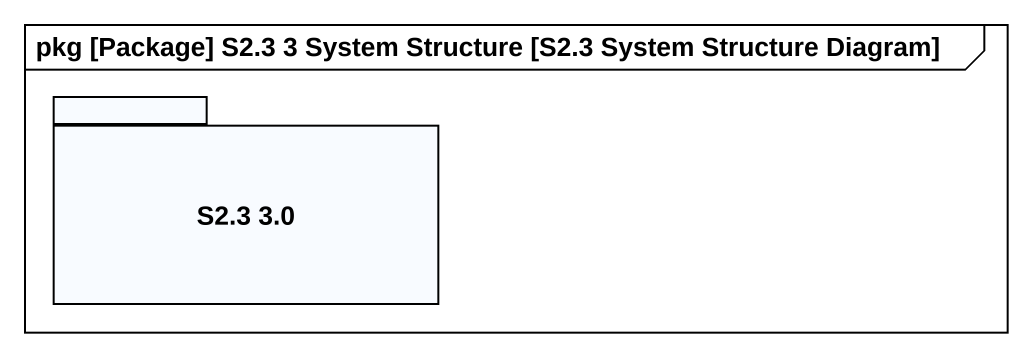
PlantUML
@startuml
mainframe pkg [Package] S2.3 3 System Structure [S2.3 System Structure Diagram]
package "S2.3 3.0" as S2_3_3_0 {
}
@enduml
